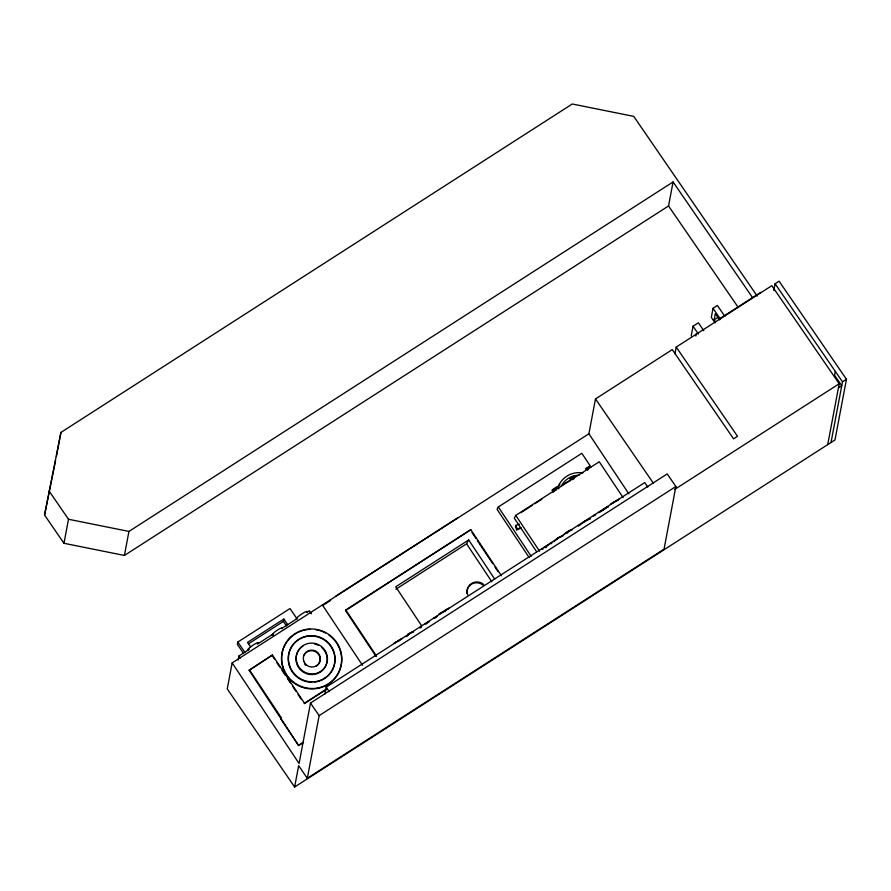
<?xml version="1.0" encoding="UTF-8"?>
<svg xmlns="http://www.w3.org/2000/svg" width="891" height="891" viewBox="0 0 891 891"><rect width="100%" height="100%" fill="white"/><g stroke="black" fill="none" stroke-linecap="round" stroke-linejoin="round"><path stroke-width="1.34" d="M551.919 543.12L551.05 543.053L550.85 543.922M49.094 491.008L68.496 519.264L128.939 531.426L673.073 181.942L668.54 205.966L124.406 555.449L63.963 543.287L44.55 515.031L60.922 432.425L572.267 104.002L633.735 116.376L757.205 296.079M56.389 456.448L60.922 432.425M63.963 543.287L68.496 519.264M124.406 555.449L128.939 531.426M827.717 444.609L839.211 383.754L771.829 285.666L676.213 347.078L737.525 436.323L733.583 438.851L672.271 349.606L595.478 398.934L588.895 433.783L232.161 662.904L227.25 688.921L294.631 786.998L834.99 439.942L846.45 379.276L779.068 281.188L775.103 283.739L773.822 290.522M297.015 618.811L289.976 608.553L237.819 642.055L237.374 644.405L243.633 653.515M238.164 660.053L238.944 655.965L249.324 649.294M286.523 625.961L283.394 621.406L283.839 619.056L247.564 642.355L250.694 646.911M294.631 786.998L298.652 765.692L307.306 778.288L664.04 549.168L675.879 486.508L667.225 473.912L310.491 703.032L299.075 763.498L232.161 662.904M307.306 778.288L319.145 715.629L310.491 703.032M324.903 694.011L326.195 687.173L644.739 482.577L647.813 487.043M674.955 353.727L676.213 347.078M691.193 335.94L693.031 326.229L698.366 322.798L703.79 330.695M695.871 336.03L696.328 333.624M724.895 316.416L717.4 305.502L713.023 308.319L711.308 317.396L715.05 322.843M715.573 321.918L714.137 319.824L715.317 313.576L719.627 319.858M835.312 371.369L834.566 375.267L841.75 385.725L838.442 387.852M831.025 442.482L842.485 381.827L775.103 283.739M44.55 515.031L55.565 460.536M546.083 546.64L546.573 545.994M593.629 516.368L594.019 515.243L595.6 515.065M249.402 669.809L281.456 718.001L280.776 718.747L298.63 745.578L249.146 670.288L272.401 655.03L304.455 703.222L326.563 689.033M249.146 670.288L272.401 655.03M281.456 718.001L280.776 718.747M376.158 656.589L345.508 610.524L345.819 609.956L470.793 529.688L501.444 575.753M470.793 529.688L345.508 610.524M395.938 589.185L466.583 543.811L468.688 539.946L494.717 579.072M591.011 467.096L581.834 453.307L498.336 506.946L497.055 509.284L529.221 557.643M623.11 497.612L599.264 461.772L515.766 515.399L514.274 518.128L536.549 551.618M519.442 524.209L515.878 525.345L515.388 526.236L516.635 529.867L521.224 528.007M516.635 529.867L517.114 528.987L520.678 527.851M604.443 509.207L606.303 507.67M617.407 500.308L610.97 503.894L618.722 499.227L617.986 500.252M424.862 624.145L428.805 621.695M583.36 522.505L584.095 521.87M555.204 540.302L557.877 538.186M553.088 492.255L554.692 490.986M572.3 529.733C571.933 528.408 563.212 534.221 564.404 534.043M599.097 512.169L598.685 512.737M616.449 501.176L617.006 500.697M556.507 487.711C560.394 484.225 548.644 491.888 552.832 490.139M566.654 533.453L567.489 532.796M603.162 509.953L603.697 509.529L603.419 510.12M573.058 477.264C578.482 472.598 564.07 482.866 572.479 477.665M587.347 470.147L588.394 469.401M413.346 632.031L410.985 632.944M555.071 488.736L555.828 488.212M572.378 479.703L574.16 478.523M408.668 634.915L406.964 636.051M398.956 640.963L399.536 640.562M406.073 636.642L406.831 636.141M602.606 510.354L600.367 511.79M448.774 608.364C450.256 606.76 432.48 618.22 441.279 612.897M601.536 510.821L607.862 506.701M587.292 468.143C595.21 462.596 581.21 471.127 586.735 468.488M555.449 490.462L556.229 489.939M396.573 641.865L400.493 639.448M565.896 533.119L570.841 530.29M714.137 319.824L718.514 317.007M719.839 318.655L760.769 292.359M248.288 643.959L283.394 621.406M257.399 644.104L273.548 633.735M281.623 628.545L296.614 618.922M306.994 612.251L309.3 610.769L311.405 613.821M335.862 596.09L458.108 517.582M468.688 539.946L395.727 586.813L421.755 625.928M520.834 512.715L532.506 505.219M534.834 503.716L541.839 499.227M304.199 703.701L326.295 689.511M319.145 715.629L675.879 486.508M674.543 489.515L839.211 383.754M842.485 381.827L846.45 379.276M298.886 745.099L303.553 742.103M298.63 745.578L303.296 742.582M448.574 608.497L446.658 609.689M553.523 489.738L554.28 489.259M445.745 610.246L444.687 610.97L444.921 611.705M396.217 642.099L394.011 643.246L402.22 638.468M600.879 511.245L599.743 511.902M442.092 612.407L443.261 611.738M546.874 545.782L548.299 545.08M558.713 537.674L561.865 536.415M545.025 547.731L546.205 547.119M427.457 622.586L426.399 623.912M419.706 627.743L421.176 627.186M584.552 521.614L585.866 521.035M542.229 549.357L543.031 548.979M581.043 524.42L578.17 525.824L578.738 525.779M541.55 549.402L542.641 548.889M558.256 488.758L558.902 488.624M589.786 519.052L590.577 518.707M410.406 633.189L409.504 633.991M436.133 617.407L434.674 617.819L436.679 616.995M549.001 544.468L544.936 547.252L545.704 547.286M413.636 631.474L410.673 632.721A24.814 4.355 -34.5 0 0 409.971 633.011L407.744 634.214L408.568 634.771M588.595 519.208L588.049 519.899M420.485 627.754L421.309 627.42M589.82 518.729L588.405 519.553M427.858 622.408L428.894 622.085M587.124 520.277L583.761 521.803L582.224 523.474M434.44 618.387L433.616 618.41L436.557 616.416A7.306 1.281 -34.5 0 1 437.214 616.249M606.905 507.436L608.152 507.146M563.546 535.524L557.811 537.897L553.745 541.784M673.073 181.942L752.461 297.494M668.54 205.966L738.349 307.584M713.023 308.319L720.518 319.223M693.031 326.229L698.455 334.125M595.478 398.934L653.459 483.334M330.238 599.91L330.606 600.445L322.754 605.49L322.386 604.956L362.526 665.299M283.839 619.056L287.76 624.758M326.195 687.173L329.269 691.639M237.819 642.055L244.858 652.301M238.944 655.965L240.336 658.003M588.895 433.783L628.89 493.904M515.766 515.399L539.601 551.239M498.336 506.946L531.203 556.352M472.018 532.551L475.85 538.309M477.387 540.614L492.712 563.647M495.006 567.11L498.069 571.71M466.583 543.811L491.843 581.778M345.819 609.956L376.47 656.032M272.134 655.509L274.428 658.961M276.722 662.403L279.774 666.991M282.057 670.433L285.109 675.022M287.403 678.463L290.455 683.052M292.749 686.493L295.801 691.082M298.095 694.523L301.147 699.112M515.878 525.345L517.114 528.987M557.699 487.288A23.121 22.676 28.6 0 1 559.86 484.448M563.39 484.659A20.482 20.081 28.6 0 1 570.195 480.683M557.566 488.268A23.121 22.676 28.6 0 1 582.87 472.898M561.074 486.553A20.482 20.081 28.6 0 1 579.117 475.204M328.946 635.094A30.216 29.648 28.6 0 1 331.764 681.492A30.216 29.648 28.6 0 1 285.421 673.44A30.216 29.648 28.6 0 1 302.662 630.527M303.92 630.193A30.216 29.648 28.6 0 1 310.402 629.347M315.648 629.681A30.216 29.648 28.6 0 1 318.221 630.182M319.49 630.516A30.216 29.648 28.6 0 1 325.594 633M311.817 682.216A23.444 22.999 28.6 0 1 290.121 649.606A23.444 22.999 28.6 0 1 328.734 643.736A23.444 22.999 28.6 0 1 319.011 681.125M317.853 681.459A23.444 22.999 28.6 0 1 314.245 682.105M326.73 655.709A15.693 15.392 28.6 0 1 316.973 673.696A15.693 15.392 28.6 0 1 297.639 665.9A15.693 15.392 28.6 0 1 302.907 646.109M314.634 644.004A15.693 15.392 28.6 0 1 318.488 645.374M321.874 647.679A15.693 15.392 28.6 0 1 326.351 654.406M303.898 655.23A8.587 8.42 28.6 0 1 317.207 652.847A8.587 8.42 28.6 0 1 316.294 666.234M305.903 665.365A8.587 8.42 28.6 0 1 304.432 663.684M296.77 619.312A6.772 1.192 -34.5 0 1 301.358 614.222A6.772 1.192 -34.5 0 1 307.128 612.317M273.348 634.971A6.27 1.103 -34.5 0 1 276.154 630.939A6.27 1.103 -34.5 0 1 282.18 628.701M248.166 650.319A6.605 1.158 -34.5 0 1 252.643 645.362A6.605 1.158 -34.5 0 1 258.267 643.491M467.641 594.843A10.035 9.846 28.6 0 1 483.713 584.518M466.695 593.116A10.035 9.846 28.6 0 1 483.267 585.342M283.015 667.081A30.216 29.648 28.6 0 0 333.824 679.332A30.216 29.648 28.6 0 0 318.421 629.814A30.216 29.648 28.6 0 0 283.015 667.081M289.631 665.766A23.444 22.999 28.6 0 0 329.28 674.287A23.444 22.999 28.6 0 0 316.35 636.174A23.444 22.999 28.6 0 0 289.631 665.766M297.059 663.249A15.693 15.392 28.6 0 0 323.589 668.952A15.693 15.392 28.6 0 0 314.935 643.447A15.693 15.392 28.6 0 0 297.059 663.249M303.764 661.122A8.587 8.42 28.6 0 0 318.276 664.24A8.587 8.42 28.6 0 0 313.543 650.285A8.587 8.42 28.6 0 0 303.764 661.122"/></g></svg>
